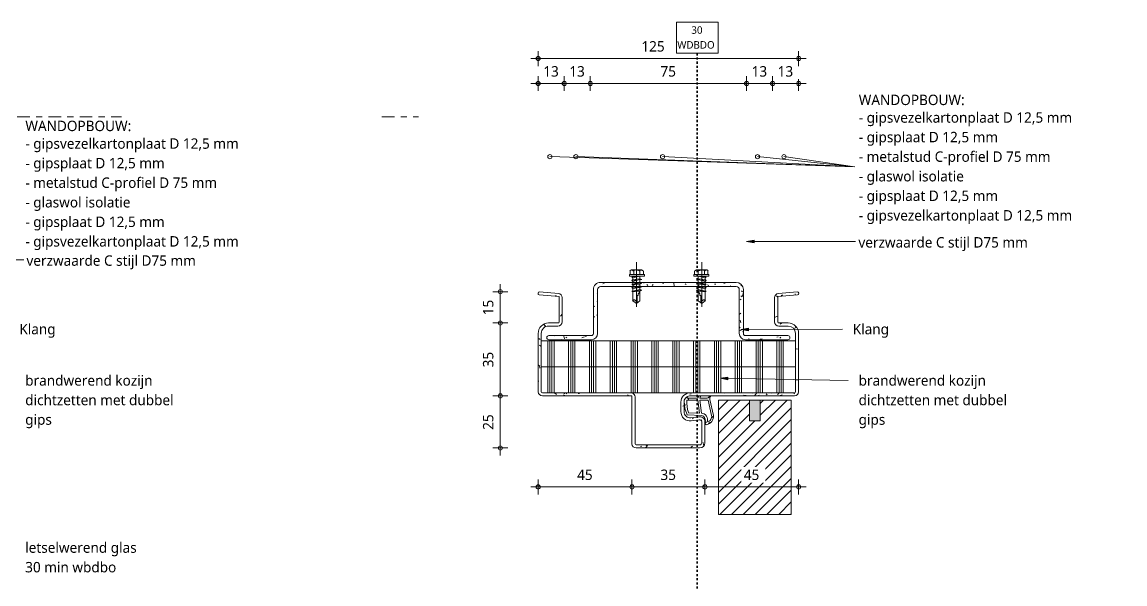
# Model space of a CAD drawing. Header units: millimetres. Extents: x 32900 to 38291, y -18988 to 4133.
# Drawn here: x 37762 to 38291, y -5874 to -5604 of the extents above; entities that cross this region are included whole.
import ezdxf

# ---------------------------------------------------------------- set-up
doc = ezdxf.new("R2010")
doc.units = ezdxf.units.MM
doc.linetypes.add('MV_30_min', pattern=[2, 1, -1])
doc.linetypes.add('MV_center', pattern=[15, 6, -3, 3, -3])
for name, color, linetype, lineweight in [('A-ANNO-DIMS', 211, 'Continuous', 13), ('A-ANNO-DIMS-2', 211, 'Continuous', 13), ('A-ANNO-NOTE', 131, 'Continuous', 18), ('A-DETL', 90, 'Continuous', 13), ('A-DETL-GENF', 92, 'Continuous', 18), ('A-DETL-IDEN', 3, 'Continuous', 18), ('A-DETL-THIN', 151, 'Continuous', 18), ('G-ANNO-TEXT', 231, 'Continuous', 13), ('STANDARD', 50, 'Continuous', 25)]:
    doc.layers.add(name, color=color, linetype=linetype, lineweight=lineweight)
doc.styles.add('Segoe UI', font='segoeui.ttf', dxfattribs={"height": 5})
doc.styles.add('Segoe UI_2', font='segoeui.ttf', dxfattribs={"height": 3.6})
doc.styles.add('Segoe UI_B', font='segoeui.ttf', dxfattribs={"height": 5})
doc.dimstyles.new('2_5_mm_1', dxfattribs={"dimscale": 304.8, "dimtxt": 5.23682, "dimasz": 0.006562, "dimexe": 0.011811, "dimexo": 0.0625, "dimgap": 0.005906, "dimtad": 1, "dimdec": 0, "dimzin": 0, "dimdsep": 46, "dimtxsty": 'Segoe UI', "dimblk1": 'DOTBLANK', "dimblk2": 'DOTBLANK', "dimsah": 1, "dimcen": 0.09, "dimdle": 0.011811, "dimazin": 0, "dimtfac": 1, "dimtdec": 4, "dimtix": 1, "dimtmove": 2, "dimatfit": 3, "dimfxl": 0.011811, "dimfxlon": 1, "dimtvp": 1, "dimtfill": 1, "dimtolj": 1, "dimtzin": 0, "dimarcsym": 2})
doc.dimstyles.new('2_5_mm_3', dxfattribs={"dimscale": 304.8, "dimtxt": 5.23682, "dimasz": 0.006562, "dimexe": 0.011811, "dimexo": 0.0625, "dimgap": 0.005906, "dimtad": 1, "dimdec": 0, "dimzin": 0, "dimdsep": 46, "dimtxsty": 'Segoe UI', "dimblk1": 'DOTBLANK', "dimblk2": 'DOTBLANK', "dimsah": 1, "dimcen": 0.09, "dimdle": 0.011811, "dimazin": 0, "dimtfac": 1, "dimtdec": 4, "dimtix": 1, "dimtmove": 0, "dimatfit": 3, "dimfxl": 0.011811, "dimfxlon": 1, "dimtvp": 1, "dimtfill": 1, "dimtolj": 1, "dimtzin": 0, "dimarcsym": 2})
pattern_1 = [(90, (4, 0), (-10, 6e-16), []), (90, (5, 0), (-10, 6e-16), []), (90, (6, 0), (-10, 6e-16), []), (90, (7, 0), (-10, 6e-16), [])]
pattern_2 = [(140, (-5743.762, -38122.892), (1.2751645, 14.5753163), [1.524, -16.764]), (85, (-5743.762, -38122.892), (-15.2849047, -2.819562), [1.219, -13.411]), (190.451, (-5743.655, -38121.677), (-14.0098403, 11.7557137), [1.295, -14.247]), (136.184, (-5747.826, -38122.892), (3.363918, 21.686151), [2.286, -25.146]), (186.636, (-5747.545, -38121.084), (-19.79433, 18.99178), [1.943, -21.371]), (81.184, (-5747.826, -38122.892), (-19.794098, 18.992058), [1.829, -20.117]), (111, (-5746.81, -38120.86), (8.1815376, 12.129647), [1.524, -16.764]), (56, (-5746.81, -38120.86), (-14.7354297, 4.9442243), [1.219, -13.411]), (161.451, (-5746.128, -38119.849), (-6.5539993, 17.073884), [1.295, -14.247]), (127.5, (-5743.762, -38122.892), (-6.7643278, 0.2472267), [0.67056, -12.578, 0.67056, -12.944, -13.462]), (127.5, (-5743.762, -38122.892), (-6.7643278, 0.2472267), [-26.863, 0.67056, -12.791]), (97.5, (-5743.762, -38122.892), (-8.0143116, 5.3456552), [0.67056, -7.092, 0.67056, -12.273, -5.131]), (97.5, (-5743.762, -38122.892), (-8.0143116, 5.3456552), [-20.706, 0.67056, -4.46]), (57.5, (-5743.762, -38127.423), (0.4581936, 10.8476471), [0.67056, -4.409, 0.67056, -15.179, -21.031]), (57.5, (-5743.762, -38127.423), (0.4581936, 10.8476471), [-20.93, 0.67056, -20.361]), (47.5, (-5743.762, -38129.455), (-2.0341877, 11.8507335), [0.67056, -5.933, 0.67056, -9.855, -14.935]), (47.5, (-5743.762, -38129.455), (-2.0341877, 11.8507335), [-17.13, 0.67056, -14.265])]

# ---------------------------------------------------------------- blocks, each defined once
blk = doc.blocks.new('NLRS_00_DI_maskeer - Type 1-V17-Details ziekenhuis Utiliteitsgebouw')
at = {"layer": 'A-DETL-GENF', "linetype": 'MV_center'}
for p, q in [((-100, 0), (-82.5, 0)), ((157.5, 0), (175, 0))]:
    blk.add_line(p, q, dxfattribs=at)
blk = doc.blocks.new('00 stalendeurprofiel 30min - schroefje_dwg-4338106-Details ziekenhuis Utiliteitsgebouw')
at = {"layer": 'STANDARD', "color": 130, "lineweight": 5}
for p, q in [((-18.85, 69.32), (-20.54, 69.32)), ((-3.18, 66.36), (-24.77, 66.36)), ((-18.85, 67.63), (-20.54, 67.63)), ((-18.85, 64.67), (-20.54, 64.67)), ((-17.58, 68.48), (-18, 65.09)), ((-17.15, 68.05), (-18, 64.67)), ((-16.31, 68.05), (-16.73, 64.67)), ((-15.88, 68.48), (-16.31, 63.82)), ((-15.46, 68.05), (-16.31, 64.67)), ((-14.19, 68.05), (-15.04, 64.67)), ((-14.19, 68.48), (-14.61, 63.82)), ((-13.77, 68.05), (-14.19, 64.67)), ((-12.5, 68.05), (-13.34, 64.67)), ((-12.5, 68.48), (-12.92, 63.82)), ((-12.07, 68.05), (-12.5, 64.67)), ((-10.8, 68.05), (-11.65, 64.67)), ((-10.8, 68.48), (-11.23, 63.82)), ((-18.85, 62.97), (-20.54, 62.97))]:
    blk.add_line(p, q, dxfattribs=at)
at = {"layer": 'STANDARD', "color": 130, "lineweight": 5, "flags": 128}
for points in [[(-20.52, 69.52), (-20.61, 69.44), (-20.7, 69.35), (-20.77, 69.25), (-20.83, 69.15), (-20.88, 69.04), (-20.91, 68.92), (-20.94, 68.8), (-20.94, 68.67), (-20.94, 68.55), (-20.91, 68.43), (-20.88, 68.31), (-20.83, 68.2), (-20.77, 68.1), (-20.7, 68), (-20.61, 67.91), (-20.52, 67.83)], [(-20.96, 63.82), (-20.96, 66.36), (-20.96, 68.48)], [(-20.57, 68.05), (-20.73, 67.69), (-20.85, 67.32), (-20.92, 66.94), (-20.94, 66.56), (-20.92, 66.17), (-20.85, 65.79), (-20.73, 65.42), (-20.57, 65.06)], [(-20.52, 64.86), (-20.61, 64.78), (-20.7, 64.69), (-20.77, 64.6), (-20.83, 64.49), (-20.88, 64.38), (-20.91, 64.26), (-20.94, 64.14), (-20.94, 64.02), (-20.94, 63.89), (-20.91, 63.77), (-20.88, 63.66), (-20.83, 63.54), (-20.77, 63.44), (-20.7, 63.34), (-20.61, 63.25), (-20.52, 63.17)], [(-18, 64.24), (-18, 64.67), (-16.73, 64.67), (-16.31, 63.82), (-16.31, 64.67), (-15.04, 64.67), (-14.61, 63.82), (-14.19, 64.67), (-13.34, 64.67), (-12.92, 63.82), (-12.5, 64.67), (-11.65, 64.67), (-11.23, 63.82), (-10.8, 64.67), (-6.15, 64.67), (-4.88, 66.36), (-6.15, 68.05), (-10.38, 68.05), (-10.8, 68.48), (-10.8, 68.05), (-12.07, 68.05), (-12.5, 68.48), (-12.5, 68.05), (-13.77, 68.05), (-14.19, 68.48), (-14.19, 68.05), (-15.46, 68.05), (-15.88, 68.48), (-16.31, 68.05), (-17.15, 68.05), (-17.58, 68.48), (-18, 68.05), (-18, 66.78)], [(-4.88, 66.36), (-5.3, 65.94), (-5.72, 65.94), (-6.15, 65.94), (-6.57, 65.94), (-6.99, 65.94), (-7.42, 65.94), (-7.84, 65.94), (-8.26, 65.94), (-8.69, 65.94), (-8.69, 65.51), (-9.11, 65.51), (-9.53, 65.51), (-9.96, 65.09), (-10.38, 64.67), (-10.8, 64.67), (-10.38, 68.05)], [(-6.18, 68.21), (-6.29, 68.1), (-6.38, 67.98), (-6.45, 67.85), (-6.5, 67.72), (-6.54, 67.57), (-6.55, 67.42), (-6.54, 67.27), (-6.51, 67.12), (-6.46, 66.98), (-6.39, 66.85), (-6.31, 66.73), (-6.2, 66.62), (-6.09, 66.53), (-5.96, 66.45), (-5.82, 66.4), (-5.67, 66.36)]]:
    blk.add_lwpolyline(points, dxfattribs=at)
blk.add_lwpolyline([(-18.85, 62.55), (-18, 62.55), (-18, 69.75), (-18.85, 69.75)], close=True, dxfattribs=at)
blk = doc.blocks.new('00 stalendeurprofiel 30min - 00_DI_stalendeurprofiel 30min-V39-Details ziekenhuis Utiliteitsgebouw')
at = {"layer": 'A-DETL-GENF', "lineweight": 13}
h = blk.add_hatch(dxfattribs=at)
h.set_pattern_fill('FP_40', color=256, style=0, pattern_type=2)
h.set_pattern_definition(pattern_2)
h.paths.add_polyline_path([(64.5, -36), (64.42, -35.35), (64.17, -34.75), (63.77, -34.23), (63.25, -33.83), (62.65, -33.59), (62, -33.5), (51.9, -33.51), (51.36, -33.58), (50.76, -33.83), (50.25, -34.22), (49.85, -34.72), (49.6, -35.31), (49.5, -35.95), (49.57, -36.59), (50.05, -40.24), (50.02, -40.95), (49.84, -41.63), (49.49, -42.25), (49.01, -42.77), (48.43, -43.17), (47.76, -43.42), (47.06, -43.5), (42.5, -43.5), (41.72, -43.4), (40.93, -43.04), (40.54, -42.77), (40.12, -42.33), (39.83, -41.82), (39.6, -41.28), (39.5, -40.5), (39.5, 9.5), (39.43, 10.02), (39.23, 10.5), (38.91, 10.91), (38.5, 11.23), (38.02, 11.43), (37.5, 11.5), (9.5, 11.5), (8.21, 11.33), (7, 10.83), (5.96, 10.04), (5.17, 9), (4.67, 7.79), (4.5, 6.5), (4.48, 1.87), (4.43, 1.75), (4.35, 1.65), (4.25, 1.57), (4.13, 1.52), (4, 1.5), (-8.15, 1.5), (-8.95, 10.99), (-9.01, 11.16), (-9.1, 11.32), (-9.24, 11.45), (-9.4, 11.54), (-9.57, 11.58), (-9.76, 11.59), (-9.94, 11.55), (-10.1, 11.47), (-10.24, 11.35), (-10.34, 11.2), (-10.41, 11.03), (-10.43, 10.85), (-9.68, 1.8), (-9.57, 1.32), (-9.35, 0.89), (-9.03, 0.52), (-8.63, 0.24), (-8.18, 0.06), (-7.69, 0), (4, 0), (4.52, 0.07), (5, 0.27), (5.41, 0.59), (5.73, 1), (5.93, 1.48), (6, 2), (6, 6.5), (6.12, 7.41), (6.47, 8.25), (7.03, 8.97), (7.75, 9.53), (8.59, 9.88), (9.5, 10), (37.63, 9.98), (37.75, 9.93), (37.85, 9.85), (37.93, 9.75), (37.98, 9.63), (38, 9.5), (38, -40.5), (38.15, -41.66), (38.6, -42.75), (39.32, -43.68), (40.25, -44.4), (41.34, -44.85), (42.5, -45), (47.06, -45), (48.11, -44.87), (49.11, -44.51), (49.99, -43.92), (50.7, -43.14), (51.22, -42.21), (51.5, -41.19), (51.54, -40.13), (51, -36.06), (51.02, -35.83), (51.08, -35.6), (51.2, -35.4), (51.36, -35.23), (51.55, -35.11), (51.77, -35.03), (52.17, -35), (62, -35), (62.26, -35.03), (62.5, -35.13), (62.71, -35.29), (62.86, -35.5), (62.96, -35.74), (63, -36), (62.98, -66.64), (62.93, -66.76), (62.85, -66.86), (62.75, -66.94), (62.63, -66.99), (62.5, -67), (39.99, -67), (39.55, -67.05), (39.13, -67.2), (38.76, -67.43), (38.44, -67.73), (38.2, -68.1), (38.04, -68.51), (38.02, -111.62), (37.97, -111.75), (37.89, -111.86), (37.78, -111.94), (37.66, -111.99), (37.52, -112.01), (9.5, -112.01), (8.6, -111.89), (7.75, -111.54), (7.02, -110.98), (6.47, -110.26), (6.12, -109.41), (6, -108.51), (6, -104), (5.93, -103.48), (5.73, -103), (5.41, -102.59), (5, -102.27), (4.52, -102.07), (4, -102), (-7.69, -102), (-8.18, -102.06), (-8.63, -102.24), (-9.03, -102.52), (-9.35, -102.89), (-9.57, -103.32), (-9.68, -103.8), (-10.43, -112.85), (-10.41, -113.03), (-10.34, -113.2), (-10.24, -113.35), (-10.1, -113.47), (-9.94, -113.55), (-9.76, -113.59), (-9.57, -113.58), (-9.4, -113.54), (-9.24, -113.45), (-9.1, -113.32), (-9.01, -113.16), (-8.95, -112.99), (-8.15, -103.5), (4.13, -103.52), (4.25, -103.57), (4.35, -103.65), (4.43, -103.75), (4.48, -103.87), (4.5, -104), (4.5, -108.5), (4.67, -109.79), (5.17, -111), (5.96, -112.04), (7, -112.83), (8.21, -113.33), (9.5, -113.5), (37.5, -113.5), (38.02, -113.43), (38.5, -113.23), (38.91, -112.91), (39.23, -112.5), (39.43, -112.02), (39.5, -111.5), (39.5, -68.51), (62.5, -68.51), (63.02, -68.44), (63.5, -68.24), (63.91, -67.93), (64.23, -67.51), (64.43, -67.03), (64.5, -66.51), (64.5, -47.13)])
h = blk.add_hatch(dxfattribs=at)
h.set_pattern_fill('FP_40', color=256, style=0, pattern_type=2)
h.set_pattern_definition(pattern_2)
h.paths.add_polyline_path([(12.54, -14.05), (12.54, 6.36), (12.51, 6.62), (12.41, 6.86), (12.25, 7.07), (12.04, 7.23), (11.8, 7.33), (11.54, 7.36), (11.29, 7.33), (11.04, 7.23), (10.84, 7.07), (10.68, 6.86), (10.58, 6.62), (10.54, 6.36), (10.54, -14.05), (10.51, -14.3), (10.42, -14.53), (10.27, -14.72), (10.07, -14.87), (9.84, -14.97), (9.6, -15), (-11.53, -15), (-12.43, -15.12), (-13.26, -15.47), (-13.98, -16.02), (-14.53, -16.74), (-14.88, -17.57), (-15, -18.47), (-15, -83.53), (-14.88, -84.43), (-14.53, -85.26), (-13.98, -85.98), (-13.26, -86.53), (-12.43, -86.88), (-11.53, -87), (9.6, -87), (9.84, -87.03), (10.07, -87.13), (10.27, -87.28), (10.42, -87.47), (10.51, -87.7), (10.54, -87.95), (10.54, -108.36), (10.58, -108.62), (10.68, -108.86), (10.84, -109.07), (11.04, -109.23), (11.29, -109.33), (11.54, -109.36), (11.8, -109.33), (12.04, -109.23), (12.25, -109.07), (12.41, -108.86), (12.51, -108.62), (12.54, -108.36), (12.54, -87.95), (12.44, -87.18), (12.15, -86.47), (11.68, -85.86), (11.07, -85.39), (10.36, -85.1), (9.6, -85), (-11.53, -85), (-11.91, -84.95), (-12.26, -84.8), (-12.57, -84.57), (-12.8, -84.26), (-12.95, -83.91), (-13, -83.53), (-13, -18.47), (-12.95, -18.09), (-12.8, -17.74), (-12.57, -17.43), (-12.26, -17.2), (-11.91, -17.05), (-11.53, -17), (9.6, -17), (10.36, -16.9), (11.07, -16.61), (11.68, -16.14), (12.15, -15.53), (12.44, -14.82)])
h = blk.add_hatch(dxfattribs=at)
h.set_pattern_fill('FP_40', color=256, style=0, pattern_type=2)
h.set_pattern_definition(pattern_2)
h.paths.add_polyline_path([(53.41, -32.57), (52.92, -31.5), (52.17, -30.58), (51.21, -29.89), (50.11, -29.47), (48.93, -29.35), (41.19, -31.08), (40.74, -31.11), (40.3, -31.05), (39.88, -30.9), (39.5, -30.66), (39.5, -31.45), (39.75, -31.47), (40, -31.55), (40.21, -31.68), (40.38, -31.87), (40.5, -32.1), (40.56, -32.34), (40.56, -35.89), (39.5, -35.46), (39.5, -36.28), (40.56, -37.08), (40.56, -42.05), (39.81, -41.82), (40.12, -42.33), (40.54, -42.77), (41.03, -43.12), (41.59, -43.36), (43.38, -43.32), (45.14, -43.08), (46.85, -42.64), (48.52, -41.99), (48.84, -35.04), (49.08, -34.48), (49.44, -34), (49.91, -33.61), (50.46, -33.35), (51.05, -33.23), (51.66, -33.25), (51.9, -33.39), (52.17, -33.47), (52.45, -33.47), (52.73, -33.41), (52.97, -33.27), (53.18, -33.08), (53.33, -32.84)])
h.paths.add_polyline_path([(51.9, -32.38), (51.1, -32.24), (50.29, -32.3), (49.53, -32.55), (48.85, -32.99), (48.3, -33.59), (47.92, -34.3), (47.73, -35.09), (41.61, -35.93), (41.61, -31.87), (48.92, -30.28), (49.51, -30.22), (50.08, -30.31), (50.63, -30.52), (51.1, -30.86), (51.49, -31.3), (51.76, -31.82)])
h.paths.add_polyline_path([(47.76, -36.09), (47.56, -41.37), (44.62, -42.03), (41.61, -42.1), (41.61, -36.94)])
at = {"layer": 'A-DETL-GENF'}
for p, q in [((-10.43, 10.85), (-9.68, 1.8)), ((-8.15, 1.5), (-8.95, 10.99)), ((37.5, 11.5), (9.5, 11.5)), ((4.5, 6.5), (4.5, 2)), ((6, 2), (6, 6.5)), ((9.5, 10), (37.5, 10)), ((10.54, 6.36), (10.54, -14.05)), ((12.54, -14.05), (12.54, 6.36)), ((38, 9.5), (38, -40.5)), ((39.5, -30.66), (39.5, 9.5)), ((4, 1.5), (-8.15, 1.5)), ((-7.69, 0), (4, 0)), ((9.6, -15), (-11.53, -15)), ((-15, -18.47), (-15, -83.53)), ((-13, -83.53), (-13, -18.47)), ((-11.53, -17), (9.6, -17)), ((39.5, -30.66), (39.5, -31.45)), ((39.5, -35.46), (39.5, -31.45)), ((48.93, -29.35), (41.19, -31.08)), ((41.61, -31.87), (48.92, -30.28)), ((40.56, -35.89), (39.5, -35.46)), ((39.5, -35.46), (39.5, -36.28)), ((39.5, -40.5), (39.5, -36.28)), ((39.5, -36.28), (40.56, -37.08)), ((40.56, -32.34), (40.56, -35.89)), ((41.61, -35.93), (41.61, -31.87)), ((47.73, -35.09), (41.61, -35.93)), ((41.61, -36.94), (47.76, -36.09)), ((41.61, -42.1), (41.61, -36.94)), ((47.76, -36.09), (47.56, -41.37)), ((48.52, -41.99), (48.84, -35.04)), ((49.57, -36.59), (50.05, -40.24)), ((51.54, -40.13), (51.04, -36.29)), ((52.17, -33.5), (52, -33.5)), ((52, -35), (62, -35)), ((62, -33.5), (52.45, -33.5)), ((63, -36), (63, -66.51)), ((64.5, -66.51), (64.5, -36)), ((40.56, -42.05), (39.81, -41.82)), ((40.56, -37.08), (40.56, -42.05)), ((47.06, -43.5), (42.5, -43.5)), ((42.5, -45), (47.06, -45)), ((38.04, -68.51), (38.04, -111.49)), ((39.5, -111.5), (39.5, -68.51)), ((39.5, -68.51), (62.5, -68.51)), ((62.5, -67), (39.99, -67)), ((9.6, -85), (-11.53, -85)), ((-11.53, -87), (9.6, -87)), ((10.54, -87.95), (10.54, -108.36)), ((12.54, -108.36), (12.54, -87.95)), ((-9.68, -103.8), (-10.43, -112.85)), ((-8.95, -112.99), (-8.15, -103.5)), ((-8.15, -103.5), (4, -103.5)), ((4, -102), (-7.69, -102)), ((4.5, -104), (4.5, -108.5)), ((6, -108.51), (6, -104)), ((37.52, -112.01), (9.5, -112.01)), ((9.5, -113.5), (37.5, -113.5))]:
    blk.add_line(p, q, dxfattribs=at)
for centre, radius, start, end in [((-9.68, 10.84), 0.75, 11.2589, 179.7204), ((9.5, 6.5), 5, 90, 180), ((37.5, 9.5), 2, 0, 90), ((9.5, 6.5), 3.5, 90, 180), ((11.54, 6.36), 1, 360, 180), ((37.5, 9.5), 0.5, 360, 90), ((-7.69, 2), 2, 185.7106, 270), ((4, 2), 0.5, 270, 360), ((4, 2), 2, 270, 0), ((-11.53, -18.47), 3.47, 90, 180), ((9.6, -14.05), 2.95, 270, 0), ((9.6, -14.05), 0.947, 270, 360), ((-11.53, -18.47), 1.47, 90, 180), ((40.82, -28.93), 2.18, 232.5997, 279.7654), ((39.57, -32.44), 0.992, 5.8031, 94.1969), ((49.45, -32.69), 2.47, 7.0881, 102.2601), ((49.05, -33.91), 4.57, 17.0704, 91.4697), ((50.92, -35.45), 3.21, 72.4019, 173.5664), ((51.27, -35.75), 2.53, 81.2859, 163.7536), ((52, -36), 2.5, 90, 193.7056), ((52, -36), 1, 90, 196.6258), ((52.34, -32.39), 1.09, 231.7899, 350.1606), ((62, -36), 2.5, 0, 90), ((62, -36), 0.999, 360, 90), ((42.5, -40.5), 4.5, 180, 270), ((42.5, -40.5), 3, 180, 210), ((42.5, -40.5), 3, 206.0813, 252.3309), ((42.18, -28.1), 15.27, 267.7703, 294.5245), ((42.74, -26.89), 15.26, 265.7512, 288.4014), ((47.06, -40.5), 4.5, 270, 4.7685), ((47.06, -40.5), 3, 270, 5), ((42.5, -40.5), 3, 225, 228.8941), ((42.5, -40.5), 3, 240, 240.7252), ((42.5, -40.5), 3, 252.2199, 270), ((39.99, -69.02), 2.01, 90, 165.5225), ((62.5, -66.51), 0.497, 270, 0), ((62.5, -66.51), 2, 270, 0), ((-11.53, -83.53), 3.47, 180, 270), ((-11.53, -83.53), 1.47, 180, 270), ((9.6, -87.95), 2.95, 360, 90), ((9.6, -87.95), 0.947, 360, 90), ((-7.69, -104), 2, 90, 174.284), ((4, -104), 2, 360, 90), ((4, -104), 0.5, 0, 90), ((9.5, -108.5), 5, 180, 270), ((9.5, -108.51), 3.51, 180, 270), ((11.54, -108.36), 1, 180, 360), ((-9.68, -112.84), 0.75, 180.2796, 348.7411), ((37.5, -111.5), 2, 270, 360), ((37.52, -111.49), 0.521, 270, 360)]:
    blk.add_arc(centre, radius, start, end, dxfattribs=at)
blk.add_blockref('00 stalendeurprofiel 30min - schroefje_dwg-4338106-Details ziekenhuis Utiliteitsgebouw', (0, -101.38))
at = {"extrusion": (0, 0, -1), "zscale": -1, "rotation": 180}
blk.add_blockref('00 stalendeurprofiel 30min - schroefje_dwg-4338106-Details ziekenhuis Utiliteitsgebouw', (0, 0), dxfattribs=at)
blk = doc.blocks.new('NLRS_00_DI_maskeer - Type 1-4234891-Details ziekenhuis Utiliteitsgebouw')
at = {"layer": 'A-DETL-GENF', "linetype": 'MV_center'}
blk.add_line((-100, 0), (175, 0), dxfattribs=at)
blk = doc.blocks.new('DIMBLOCK750-Details ziekenhuis Utiliteitsgebouw')
at = {"layer": 'A-ANNO-DIMS-2'}
for p, q in [((38009.39, -5633.29), (38009.39, -5629.69)), ((38021.89, -5633.29), (38021.89, -5629.69)), ((38005.79, -5633.29), (38021.89, -5633.29)), ((38009.39, -5633.29), (38009.39, -5636.89)), ((38021.89, -5633.29), (38021.89, -5636.89))]:
    blk.add_line(p, q, dxfattribs=at)
for centre in [(38009.39, -5633.29), (38021.89, -5633.29)]:
    blk.add_circle(centre, 1, dxfattribs=at)
at = {"layer": 'A-ANNO-DIMS-2', "color": 0, "insert": (38011.83, -5624.96), "char_height": 5, "width": 9.1406, "attachment_point": 1, "line_spacing_factor": 1.142579, "style": 'Segoe UI', "bg_fill": 3, "box_fill_scale": 1.25, "bg_fill_color": 9, "bg_fill_true_color": 13158600, "bg_fill_transparency": 0}
blk.add_mtext('13', dxfattribs=at)
blk = doc.blocks.new('_DotBlank')
at = {"color": 0, "linetype": 'ByBlock', "lineweight": -2}
blk.add_line((-0.5, 0), (-1, 0), dxfattribs=at)
blk.add_circle((0, 0), 0.5, dxfattribs=at)
blk = doc.blocks.new('DIMBLOCK751-Details ziekenhuis Utiliteitsgebouw')
at = {"layer": 'A-ANNO-DIMS-2'}
for p, q in [((38021.89, -5633.29), (38021.89, -5629.69)), ((38034.39, -5633.29), (38034.39, -5629.69)), ((38021.89, -5633.29), (38034.39, -5633.29)), ((38021.89, -5633.29), (38021.89, -5636.89)), ((38034.39, -5633.29), (38034.39, -5636.89))]:
    blk.add_line(p, q, dxfattribs=at)
for centre in [(38021.89, -5633.29), (38034.39, -5633.29)]:
    blk.add_circle(centre, 1, dxfattribs=at)
at = {"layer": 'A-ANNO-DIMS-2', "color": 0, "insert": (38024.33, -5624.96), "char_height": 5, "width": 9.1406, "attachment_point": 1, "line_spacing_factor": 1.142579, "style": 'Segoe UI', "bg_fill": 3, "box_fill_scale": 1.25, "bg_fill_color": 9, "bg_fill_true_color": 13158600, "bg_fill_transparency": 0}
blk.add_mtext('13', dxfattribs=at)
blk = doc.blocks.new('DIMBLOCK752-Details ziekenhuis Utiliteitsgebouw')
at = {"layer": 'A-ANNO-DIMS-2'}
for p, q in [((38034.39, -5633.29), (38034.39, -5629.69)), ((38109.39, -5633.29), (38109.39, -5629.69)), ((38034.39, -5633.29), (38109.39, -5633.29)), ((38034.39, -5633.29), (38034.39, -5636.89)), ((38109.39, -5633.29), (38109.39, -5636.89))]:
    blk.add_line(p, q, dxfattribs=at)
for centre in [(38034.39, -5633.29), (38109.39, -5633.29)]:
    blk.add_circle(centre, 1, dxfattribs=at)
at = {"layer": 'A-ANNO-DIMS-2', "color": 0, "insert": (38068.08, -5624.96), "char_height": 5, "width": 9.1406, "attachment_point": 1, "line_spacing_factor": 1.142579, "style": 'Segoe UI', "bg_fill": 3, "box_fill_scale": 1.25, "bg_fill_color": 9, "bg_fill_true_color": 13158600, "bg_fill_transparency": 0}
blk.add_mtext('75', dxfattribs=at)
blk = doc.blocks.new('DIMBLOCK753-Details ziekenhuis Utiliteitsgebouw')
at = {"layer": 'A-ANNO-DIMS-2'}
for p, q in [((38109.39, -5633.29), (38109.39, -5629.69)), ((38121.89, -5633.29), (38121.89, -5629.69)), ((38109.39, -5633.29), (38121.89, -5633.29)), ((38109.39, -5633.29), (38109.39, -5636.89)), ((38121.89, -5633.29), (38121.89, -5636.89))]:
    blk.add_line(p, q, dxfattribs=at)
for centre in [(38109.39, -5633.29), (38121.89, -5633.29)]:
    blk.add_circle(centre, 1, dxfattribs=at)
at = {"layer": 'A-ANNO-DIMS-2', "color": 0, "insert": (38111.83, -5624.96), "char_height": 5, "width": 9.1406, "attachment_point": 1, "line_spacing_factor": 1.142579, "style": 'Segoe UI', "bg_fill": 3, "box_fill_scale": 1.25, "bg_fill_color": 9, "bg_fill_true_color": 13158600, "bg_fill_transparency": 0}
blk.add_mtext('13', dxfattribs=at)
blk = doc.blocks.new('DIMBLOCK754-Details ziekenhuis Utiliteitsgebouw')
at = {"layer": 'A-ANNO-DIMS-2'}
for p, q in [((38121.89, -5633.29), (38121.89, -5629.69)), ((38134.39, -5633.29), (38134.39, -5629.69)), ((38121.89, -5633.29), (38137.99, -5633.29)), ((38121.89, -5633.29), (38121.89, -5636.89)), ((38134.39, -5633.29), (38134.39, -5636.89))]:
    blk.add_line(p, q, dxfattribs=at)
for centre in [(38121.89, -5633.29), (38134.39, -5633.29)]:
    blk.add_circle(centre, 1, dxfattribs=at)
at = {"layer": 'A-ANNO-DIMS-2', "color": 0, "insert": (38124.33, -5624.96), "char_height": 5, "width": 9.1406, "attachment_point": 1, "line_spacing_factor": 1.142579, "style": 'Segoe UI', "bg_fill": 3, "box_fill_scale": 1.25, "bg_fill_color": 9, "bg_fill_true_color": 13158600, "bg_fill_transparency": 0}
blk.add_mtext('13', dxfattribs=at)
blk = doc.blocks.new('DIMBLOCK755-Details ziekenhuis Utiliteitsgebouw')
at = {"layer": 'A-ANNO-DIMS-2'}
for p, q in [((38005.79, -5621.29), (38137.99, -5621.29)), ((38009.39, -5621.29), (38009.39, -5617.69)), ((38009.39, -5621.29), (38009.39, -5624.89)), ((38134.39, -5621.29), (38134.39, -5617.69)), ((38134.39, -5621.29), (38134.39, -5624.89))]:
    blk.add_line(p, q, dxfattribs=at)
for centre in [(38009.39, -5621.29), (38134.39, -5621.29)]:
    blk.add_circle(centre, 1, dxfattribs=at)
at = {"layer": 'A-ANNO-DIMS-2', "color": 0, "insert": (38058.93, -5612.96), "char_height": 5, "width": 13.7109, "attachment_point": 1, "line_spacing_factor": 1.142579, "style": 'Segoe UI', "bg_fill": 3, "box_fill_scale": 1.25, "bg_fill_color": 9, "bg_fill_true_color": 13158600, "bg_fill_transparency": 0}
blk.add_mtext('125', dxfattribs=at)
blk = doc.blocks.new('DIMBLOCK767-Details ziekenhuis Utiliteitsgebouw')
at = {"layer": 'A-ANNO-DIMS-2'}
for p, q in [((38005.79, -5826.95), (38054.38, -5826.95)), ((38009.39, -5826.95), (38009.39, -5823.35)), ((38009.39, -5826.95), (38009.39, -5830.55)), ((38054.38, -5826.95), (38054.38, -5823.35)), ((38054.38, -5826.95), (38054.38, -5830.55))]:
    blk.add_line(p, q, dxfattribs=at)
for centre in [(38009.39, -5826.95), (38054.38, -5826.95)]:
    blk.add_circle(centre, 1, dxfattribs=at)
at = {"layer": 'A-ANNO-DIMS-2', "color": 0, "insert": (38028.08, -5818.63), "char_height": 5, "width": 9.1406, "attachment_point": 1, "line_spacing_factor": 1.142579, "style": 'Segoe UI', "bg_fill": 3, "box_fill_scale": 1.25, "bg_fill_color": 9, "bg_fill_true_color": 13158600, "bg_fill_transparency": 0}
blk.add_mtext('45', dxfattribs=at)
blk = doc.blocks.new('DIMBLOCK768-Details ziekenhuis Utiliteitsgebouw')
at = {"layer": 'A-ANNO-DIMS-2'}
for p, q in [((38054.38, -5826.95), (38054.38, -5823.35)), ((38054.38, -5826.95), (38089.39, -5826.95)), ((38054.38, -5826.95), (38054.38, -5830.55)), ((38089.39, -5826.95), (38089.39, -5823.35)), ((38089.39, -5826.95), (38089.39, -5830.55))]:
    blk.add_line(p, q, dxfattribs=at)
for centre in [(38054.38, -5826.95), (38089.39, -5826.95)]:
    blk.add_circle(centre, 1, dxfattribs=at)
at = {"layer": 'A-ANNO-DIMS-2', "color": 0, "insert": (38068.08, -5818.63), "char_height": 5, "width": 9.1406, "attachment_point": 1, "line_spacing_factor": 1.142579, "style": 'Segoe UI', "bg_fill": 3, "box_fill_scale": 1.25, "bg_fill_color": 9, "bg_fill_true_color": 13158600, "bg_fill_transparency": 0}
blk.add_mtext('35', dxfattribs=at)
blk = doc.blocks.new('DIMBLOCK769-Details ziekenhuis Utiliteitsgebouw')
at = {"layer": 'A-ANNO-DIMS-2'}
for p, q in [((38089.39, -5826.95), (38089.39, -5823.35)), ((38089.39, -5826.95), (38137.99, -5826.95)), ((38089.39, -5826.95), (38089.39, -5830.55)), ((38134.39, -5826.95), (38134.39, -5823.35)), ((38134.39, -5826.95), (38134.39, -5830.55))]:
    blk.add_line(p, q, dxfattribs=at)
for centre in [(38089.39, -5826.95), (38134.39, -5826.95)]:
    blk.add_circle(centre, 1, dxfattribs=at)
at = {"layer": 'A-ANNO-DIMS-2', "color": 0, "insert": (38108.08, -5818.63), "char_height": 5, "width": 9.1406, "attachment_point": 1, "line_spacing_factor": 1.142579, "style": 'Segoe UI', "bg_fill": 3, "box_fill_scale": 1.25, "bg_fill_color": 9, "bg_fill_true_color": 13158600, "bg_fill_transparency": 0}
blk.add_mtext('45', dxfattribs=at)
blk = doc.blocks.new('DIMBLOCK770-Details ziekenhuis Utiliteitsgebouw')
at = {"layer": 'A-ANNO-DIMS-2'}
for p, q in [((37991.2, -5729.66), (37991.2, -5748.26)), ((37991.2, -5733.26), (37987.6, -5733.26)), ((37991.2, -5733.26), (37994.8, -5733.26)), ((37991.2, -5748.26), (37987.6, -5748.26)), ((37991.2, -5748.26), (37994.8, -5748.26))]:
    blk.add_line(p, q, dxfattribs=at)
for centre in [(37991.2, -5733.26), (37991.2, -5748.26)]:
    blk.add_circle(centre, 1, dxfattribs=at)
at = {"layer": 'A-ANNO-DIMS-2', "color": 0, "insert": (37982.88, -5744.57), "char_height": 5, "width": 9.1406, "attachment_point": 1, "rotation": 90, "line_spacing_factor": 1.142579, "style": 'Segoe UI', "bg_fill": 3, "box_fill_scale": 1.25, "bg_fill_color": 9, "bg_fill_true_color": 13158600, "bg_fill_transparency": 0}
blk.add_mtext('15', dxfattribs=at)
blk = doc.blocks.new('DIMBLOCK771-Details ziekenhuis Utiliteitsgebouw')
at = {"layer": 'A-ANNO-DIMS-2'}
for p, q in [((37991.2, -5748.26), (37987.6, -5748.26)), ((37991.2, -5748.26), (37991.2, -5783.26)), ((37991.2, -5748.26), (37994.8, -5748.26)), ((37991.2, -5783.26), (37987.6, -5783.26)), ((37991.2, -5783.26), (37994.8, -5783.26))]:
    blk.add_line(p, q, dxfattribs=at)
for centre in [(37991.2, -5748.26), (37991.2, -5783.26)]:
    blk.add_circle(centre, 1, dxfattribs=at)
at = {"layer": 'A-ANNO-DIMS-2', "color": 0, "insert": (37982.88, -5769.57), "char_height": 5, "width": 9.1406, "attachment_point": 1, "rotation": 90, "line_spacing_factor": 1.142579, "style": 'Segoe UI', "bg_fill": 3, "box_fill_scale": 1.25, "bg_fill_color": 9, "bg_fill_true_color": 13158600, "bg_fill_transparency": 0}
blk.add_mtext('35', dxfattribs=at)
blk = doc.blocks.new('DIMBLOCK772-Details ziekenhuis Utiliteitsgebouw')
at = {"layer": 'A-ANNO-DIMS-2'}
for p, q in [((37991.2, -5783.26), (37987.6, -5783.26)), ((37991.2, -5783.26), (37991.2, -5811.86)), ((37991.2, -5783.26), (37994.8, -5783.26)), ((37991.2, -5808.26), (37987.6, -5808.26)), ((37991.2, -5808.26), (37994.8, -5808.26))]:
    blk.add_line(p, q, dxfattribs=at)
for centre in [(37991.2, -5783.26), (37991.2, -5808.26)]:
    blk.add_circle(centre, 1, dxfattribs=at)
at = {"layer": 'A-ANNO-DIMS-2', "color": 0, "insert": (37982.88, -5799.57), "char_height": 5, "width": 9.1406, "attachment_point": 1, "rotation": 90, "line_spacing_factor": 1.142579, "style": 'Segoe UI', "bg_fill": 3, "box_fill_scale": 1.25, "bg_fill_color": 9, "bg_fill_true_color": 13158600, "bg_fill_transparency": 0}
blk.add_mtext('25', dxfattribs=at)
blk = doc.blocks.new('02_GA_brandscheiding - 30 min-3717880-Details ziekenhuis Utiliteitsgebouw')
at = {"layer": 'A-ANNO-NOTE'}
for p, q in [((-5, 3.75), (5, 3.75)), ((-5, -3.75), (-5, 3.75)), ((5, 3.75), (5, -3.75)), ((5, -3.75), (-5, -3.75))]:
    blk.add_line(p, q, dxfattribs=at)

msp = doc.modelspace()

# ---------------------------------------------------------------- hatches: boundary and pattern name
at = {"layer": 'A-DETL-GENF', "lineweight": 13}
h = msp.add_hatch(dxfattribs=at)
h.set_pattern_fill('FP_2', color=254, style=0, pattern_type=2)
h.set_pattern_definition(pattern_1)
h.paths.add_polyline_path([(38075.76, -5769.3), (38132.89, -5769.3), (38132.89, -5756.8), (38010.88, -5756.8), (38010.88, -5769.3), (38023.86, -5769.3)])
h = msp.add_hatch(dxfattribs=at)
h.set_pattern_fill('FP_2', color=254, style=0, pattern_type=2)
h.set_pattern_definition(pattern_1)
h.paths.add_polyline_path([(38082.07, -5781.8), (38082.39, -5781.76), (38132.52, -5781.74), (38132.64, -5781.69), (38132.75, -5781.62), (38132.82, -5781.51), (38132.87, -5781.39), (38132.89, -5781.26), (38132.89, -5769.3), (38010.88, -5769.3), (38010.9, -5781.42), (38010.95, -5781.54), (38011.03, -5781.65), (38011.14, -5781.73), (38011.27, -5781.79), (38011.4, -5781.8), (38081.62, -5781.8)])
h = msp.add_hatch(dxfattribs=at)
h.set_pattern_fill('FP_7', color=254, style=0, pattern_type=2)
h.set_pattern_definition([(45, (0, 0), (-2.82842712, 2.82842712), [])])
h.paths.add_polyline_path([(38095.89, -5840.26), (38130.89, -5840.26), (38130.89, -5785.26), (38095.89, -5785.26), (38095.89, -5829.28)])
h.paths.add_polyline_path([(38110.75, -5795.18), (38110.75, -5785.31), (38116, -5785.31), (38116, -5795.18)])
at = {"layer": 'A-DETL-GENF'}
msp.add_hatch(color=1, dxfattribs=at).paths.add_polyline_path([(38116, -5795.18), (38116, -5785.31), (38110.75, -5785.31), (38110.75, -5795.18)])
at = {"layer": 'A-DETL-IDEN'}
msp.add_hatch(color=256, dxfattribs=at).paths.add_polyline_path([(38109.39, -5709.21), (38112.99, -5709.85), (38112.99, -5708.58)])
at = {"layer": 'G-ANNO-TEXT'}
for points in [[(38106.68, -5751.45), (38110.29, -5752.06), (38110.28, -5750.8)], [(38096.86, -5774.79), (38100.45, -5775.49), (38100.47, -5774.22)]]:
    msp.add_hatch(color=7, dxfattribs=at).paths.add_polyline_path(points)

# ---------------------------------------------------------------- linework, layer by layer
at = {"layer": 'A-ANNO-NOTE'}
for p in [(38015.02, -5668.38), (38027.5, -5668.38), (38069.09, -5668.38), (38114.65, -5668.38), (38127.37, -5668.38)]:
    msp.add_line(p, (38161.34, -5673.22), dxfattribs=at)
for centre in [(38015.02, -5668.38), (38027.5, -5668.38), (38069.09, -5668.38), (38114.65, -5668.38), (38127.37, -5668.38)]:
    msp.add_circle(centre, 1, dxfattribs=at)
at = {"layer": 'A-DETL', "linetype": 'MV_30_min', "lineweight": 35}
msp.add_line((38085.75, -5618.79), (38085.75, -6065.48), dxfattribs=at)
at = {"layer": 'A-DETL'}
for p, q in [((38110.75, -5785.31), (38110.75, -5795.18)), ((38116, -5785.31), (38110.75, -5785.31)), ((38116, -5795.18), (38116, -5785.31)), ((38110.75, -5795.18), (38116, -5795.18))]:
    msp.add_line(p, q, dxfattribs=at)
at = {"layer": 'A-DETL-IDEN'}
for p, q in [((38112.99, -5708.58), (38109.39, -5709.21)), ((38109.39, -5709.21), (38112.99, -5709.85)), ((38109.39, -5709.21), (38162.87, -5709.21)), ((38112.99, -5709.85), (38112.99, -5708.58)), ((37709.39, -5717.96), (37763.57, -5717.96))]:
    msp.add_line(p, q, dxfattribs=at)
at = {"layer": 'A-DETL-THIN'}
for p, q in [((38132.89, -5756.8), (38010.88, -5756.8)), ((38132.89, -5769.3), (38010.88, -5769.3)), ((38054.38, -5781.8), (38082.39, -5781.8)), ((38095.89, -5785.26), (38095.89, -5840.26)), ((38110.75, -5785.26), (38095.89, -5785.26)), ((38130.89, -5785.26), (38116, -5785.26)), ((38130.89, -5840.26), (38130.89, -5785.26)), ((38095.89, -5840.26), (38130.89, -5840.26))]:
    msp.add_line(p, q, dxfattribs=at)
at = {"layer": 'G-ANNO-TEXT', "color": 250}
for p, q in [((38110.28, -5750.8), (38106.68, -5751.45)), ((38106.68, -5751.45), (38155.37, -5751.19)), ((38106.68, -5751.45), (38110.29, -5752.06)), ((38110.29, -5752.06), (38110.28, -5750.8)), ((38100.47, -5774.22), (38096.86, -5774.79)), ((38096.86, -5774.79), (38100.45, -5775.49)), ((38096.86, -5774.79), (38158.18, -5775.85)), ((38100.45, -5775.49), (38100.47, -5774.22))]:
    msp.add_line(p, q, dxfattribs=at)

# ---------------------------------------------------------------- block references
at = {"layer": 'A-DETL-GENF', "linetype": 'MV_center'}
for name, p in [('NLRS_00_DI_maskeer - Type 1-4234891-Details ziekenhuis Utiliteitsgebouw', (37634.39, -5649.23)), ('NLRS_00_DI_maskeer - Type 1-V17-Details ziekenhuis Utiliteitsgebouw', (38034.39, -5649.23))]:
    msp.add_blockref(name, p, dxfattribs=at)
at = {"layer": 'STANDARD', "color": 130, "lineweight": 5, "rotation": 269.9999999999994}
msp.add_blockref('00 stalendeurprofiel 30min - 00_DI_stalendeurprofiel 30min-V39-Details ziekenhuis Utiliteitsgebouw', (38122.89, -5743.76), dxfattribs=at)

# ---------------------------------------------------------------- texts
at = {"layer": 'A-ANNO-NOTE', "lineweight": 13, "insert": (37763.25, -5659.62), "char_height": 5, "width": 126.5063, "attachment_point": 1, "style": 'Segoe UI', "bg_fill": 3, "box_fill_scale": 1.25, "bg_fill_color": 9, "bg_fill_true_color": 13158600, "bg_fill_transparency": 0}
msp.add_mtext('- gipsvezelkartonplaat D 12,5 mm', dxfattribs=at)
at = {"layer": 'G-ANNO-TEXT', "color": 7, "char_height": 5, "attachment_point": 1, "style": 'Segoe UI'}
for s, insert, width in [('Klang', (37760.37, -5748.69), 21.1645), ('Klang', (38160.37, -5748.69), 21.1645), ('brandwerend kozijn ', (37763.18, -5773.35), 76.481), ('brandwerend kozijn ', (38163.18, -5773.35), 76.481), ('dichtzetten met dubbel ', (37763.18, -5782.74), 90.27), ('dichtzetten met dubbel ', (38163.18, -5782.74), 90.27), ('gips', (37763.18, -5792.13), 15.5527), ('gips', (38163.18, -5792.13), 15.5527), ('letselwerend glas ', (37763.18, -5853.59), 67.0211), ('30 min wbdbo ', (37763.18, -5862.99), 56.7595)]:
    msp.add_mtext(s, dxfattribs=dict(at, insert=insert, width=width))

# ---------------------------------------------------------------- dimensions: what is measured, and where the dimension line sits
at = {"layer": 'A-ANNO-DIMS'}
for base, p1, p2, override, picture, middle in [((38021.89151683, -5633.28540292), (38009.39151683, -5629.68540292), (38021.89151683, -5629.68540292), {"dimpost": '<>', "dimfxl": 12.5}, 'DIMBLOCK750-Details ziekenhuis Utiliteitsgebouw', (38015.64151683, -5628.88603053)), ((38054.38, -5826.95), (38009.39, -5823.35), (38054.38, -5823.35), {"dimpost": '<>', "dimfxl": 44.98717}, 'DIMBLOCK767-Details ziekenhuis Utiliteitsgebouw', (38031.89, -5822.61))]:
    dim = msp.add_linear_dim(base=base, p1=p1, p2=p2, dimstyle='2_5_mm_3', override=override, dxfattribs=at)
    dim.commit()
    dim.dimension.update_dxf_attribs({"geometry": picture, "text_midpoint": middle})
dim = msp.add_linear_dim(base=(37991.2, -5748.26), p1=(37994.8, -5733.26), p2=(37987.6, -5748.26), angle=90, dimstyle='2_5_mm_3', override={"dimpost": '<>', "dimfxl": 16.63851}, dxfattribs=at)
dim.commit()
dim.dimension.update_dxf_attribs({"geometry": 'DIMBLOCK770-Details ziekenhuis Utiliteitsgebouw', "text_midpoint": (37986.8, -5740.76)})

# ---------------------------------------------------------------- next in the draw order: texts
at = {"layer": 'A-ANNO-NOTE', "lineweight": 13, "char_height": 5, "attachment_point": 1, "bg_fill": 3, "box_fill_scale": 1.25, "bg_fill_color": 9, "bg_fill_true_color": 13158600, "bg_fill_transparency": 0}
for s, insert, width, style in [('- gipsvezelkartonplaat D 12,5 mm', (38163.25, -5647.12), 126.5063, 'Segoe UI'), ('WANDOPBOUW:', (37763.25, -5651.15), 67.8228, 'Segoe UI_B'), ('- gipsplaat D 12,5 mm', (37763.25, -5669.01), 83.5358, 'Segoe UI')]:
    msp.add_mtext(s, dxfattribs=dict(at, insert=insert, width=width, style=style))
at = {"layer": 'A-DETL-IDEN', "lineweight": 13, "char_height": 5, "width": 99.8903, "attachment_point": 1, "style": 'Segoe UI', "bg_fill": 3, "box_fill_scale": 1.25, "bg_fill_color": 9, "bg_fill_true_color": 13158600, "bg_fill_transparency": 0}
for insert in [(38163.07, -5707.05), (37763.78, -5715.8)]:
    msp.add_mtext('verzwaarde C stijl D75 mm', dxfattribs=dict(at, insert=insert))

# ---------------------------------------------------------------- next in the draw order: dimensions: what is measured, and where the dimension line sits
at = {"layer": 'A-ANNO-DIMS'}
for base, p1, p2, override, picture, middle in [((38034.39151683, -5633.28540292), (38021.89151683, -5629.68540292), (38034.39151683, -5629.68540292), {"dimpost": '<>', "dimfxl": 12.5}, 'DIMBLOCK751-Details ziekenhuis Utiliteitsgebouw', (38028.14151683, -5628.88603053)), ((38089.39, -5826.95), (38054.38, -5823.35), (38089.39, -5823.35), {"dimpost": '<>', "dimfxl": 35.01302}, 'DIMBLOCK768-Details ziekenhuis Utiliteitsgebouw', (38071.89, -5822.57))]:
    dim = msp.add_linear_dim(base=base, p1=p1, p2=p2, dimstyle='2_5_mm_3', override=override, dxfattribs=at)
    dim.commit()
    dim.dimension.update_dxf_attribs({"geometry": picture, "text_midpoint": middle})
dim = msp.add_linear_dim(base=(37991.2, -5783.26), p1=(37987.6, -5748.26), p2=(37987.6, -5783.26), angle=90, dimstyle='2_5_mm_3', override={"dimpost": '<>', "dimfxl": 35}, dxfattribs=at)
dim.commit()
dim.dimension.update_dxf_attribs({"geometry": 'DIMBLOCK771-Details ziekenhuis Utiliteitsgebouw', "text_midpoint": (37986.81, -5765.76)})

# ---------------------------------------------------------------- next in the draw order: texts
at = {"layer": 'A-ANNO-NOTE', "lineweight": 13, "char_height": 5, "attachment_point": 1, "bg_fill": 3, "box_fill_scale": 1.25, "bg_fill_color": 9, "bg_fill_true_color": 13158600, "bg_fill_transparency": 0}
for s, insert, width, style in [('WANDOPBOUW:', (38163.25, -5638.65), 67.8228, 'Segoe UI_B'), ('- gipsplaat D 12,5 mm', (38163.25, -5656.51), 83.5358, 'Segoe UI'), ('- metalstud C-profiel D 75 mm', (37763.25, -5678.4), 115.6033, 'Segoe UI')]:
    msp.add_mtext(s, dxfattribs=dict(at, insert=insert, width=width, style=style))

# ---------------------------------------------------------------- next in the draw order: dimensions: what is measured, and where the dimension line sits
at = {"layer": 'A-ANNO-DIMS'}
for base, p1, p2, override, picture, middle in [((38109.39, -5633.29), (38034.39, -5629.69), (38109.39, -5629.69), {"dimpost": '<>', "dimfxl": 75}, 'DIMBLOCK752-Details ziekenhuis Utiliteitsgebouw', (38071.89, -5628.94)), ((38134.39, -5826.95), (38089.39, -5823.35), (38134.39, -5823.35), {"dimpost": '<>', "dimfxl": 44.99981}, 'DIMBLOCK769-Details ziekenhuis Utiliteitsgebouw', (38111.89, -5822.61))]:
    dim = msp.add_linear_dim(base=base, p1=p1, p2=p2, dimstyle='2_5_mm_3', override=override, dxfattribs=at)
    dim.commit()
    dim.dimension.update_dxf_attribs({"geometry": picture, "text_midpoint": middle})
dim = msp.add_linear_dim(base=(37991.2, -5808.26), p1=(37987.6, -5783.26), p2=(37987.6, -5808.26), angle=90, dimstyle='2_5_mm_3', override={"dimpost": '<>', "dimfxl": 25}, dxfattribs=at)
dim.commit()
dim.dimension.update_dxf_attribs({"geometry": 'DIMBLOCK772-Details ziekenhuis Utiliteitsgebouw', "text_midpoint": (37986.81, -5795.76)})

# ---------------------------------------------------------------- next in the draw order: texts
at = {"layer": 'A-ANNO-NOTE', "lineweight": 13, "char_height": 5, "attachment_point": 1, "style": 'Segoe UI', "bg_fill": 3, "box_fill_scale": 1.25, "bg_fill_color": 9, "bg_fill_true_color": 13158600, "bg_fill_transparency": 0}
for s, insert, width in [('- metalstud C-profiel D 75 mm', (38163.25, -5665.9), 115.6033), ('- glaswol isolatie', (37763.25, -5687.8), 62.692)]:
    msp.add_mtext(s, dxfattribs=dict(at, insert=insert, width=width))

# ---------------------------------------------------------------- next in the draw order: dimensions: what is measured, and where the dimension line sits
at = {"layer": 'A-ANNO-DIMS'}
dim = msp.add_linear_dim(base=(38121.89151683, -5633.28540292), p1=(38109.39151683, -5629.68540292), p2=(38121.89151683, -5629.68540292), dimstyle='2_5_mm_3', override={"dimpost": '<>', "dimfxl": 12.5}, dxfattribs=at)
dim.commit()
dim.dimension.update_dxf_attribs({"geometry": 'DIMBLOCK753-Details ziekenhuis Utiliteitsgebouw', "text_midpoint": (38115.64151683, -5628.88603053)})

# ---------------------------------------------------------------- next in the draw order: texts
at = {"layer": 'A-ANNO-NOTE', "lineweight": 13, "char_height": 5, "attachment_point": 1, "style": 'Segoe UI', "bg_fill": 3, "box_fill_scale": 1.25, "bg_fill_color": 9, "bg_fill_true_color": 13158600, "bg_fill_transparency": 0}
for s, insert, width in [('- glaswol isolatie', (38163.25, -5675.3), 62.692), ('- gipsplaat D 12,5 mm', (37763.25, -5697.19), 83.5358)]:
    msp.add_mtext(s, dxfattribs=dict(at, insert=insert, width=width))

# ---------------------------------------------------------------- next in the draw order: dimensions: what is measured, and where the dimension line sits
at = {"layer": 'A-ANNO-DIMS'}
dim = msp.add_linear_dim(base=(38134.39151683, -5633.28540292), p1=(38121.89151683, -5629.68540292), p2=(38134.39151683, -5629.68540292), dimstyle='2_5_mm_3', override={"dimpost": '<>', "dimfxl": 12.5}, dxfattribs=at)
dim.commit()
dim.dimension.update_dxf_attribs({"geometry": 'DIMBLOCK754-Details ziekenhuis Utiliteitsgebouw', "text_midpoint": (38128.14151683, -5628.88603053)})

# ---------------------------------------------------------------- next in the draw order: texts
at = {"layer": 'A-ANNO-NOTE', "lineweight": 13, "char_height": 5, "attachment_point": 1, "style": 'Segoe UI', "bg_fill": 3, "box_fill_scale": 1.25, "bg_fill_color": 9, "bg_fill_true_color": 13158600, "bg_fill_transparency": 0}
for s, insert, width in [('- gipsplaat D 12,5 mm', (38163.25, -5684.69), 83.5358), ('- gipsvezelkartonplaat D 12,5 mm', (37763.25, -5706.58), 126.5063)]:
    msp.add_mtext(s, dxfattribs=dict(at, insert=insert, width=width))

# ---------------------------------------------------------------- next in the draw order: dimensions: what is measured, and where the dimension line sits
at = {"layer": 'A-ANNO-DIMS'}
dim = msp.add_linear_dim(base=(38134.39, -5621.29), p1=(38009.39, -5617.69), p2=(38134.39, -5617.69), dimstyle='2_5_mm_1', override={"dimpost": '<>', "dimfxl": 125}, dxfattribs=at)
dim.commit()
dim.dimension.update_dxf_attribs({"geometry": 'DIMBLOCK755-Details ziekenhuis Utiliteitsgebouw', "text_midpoint": (38065.78, -5616.3), "dimtype": 160, "text_rotation": 360})

# ---------------------------------------------------------------- next in the draw order: block references
at = {"layer": 'A-ANNO-NOTE', "xscale": 2, "yscale": 2, "zscale": 2}
msp.add_blockref('02_GA_brandscheiding - 30 min-3717880-Details ziekenhuis Utiliteitsgebouw', (38085.75, -5611.29), dxfattribs=at)

# ---------------------------------------------------------------- next in the draw order: texts
at = {"layer": 'A-ANNO-NOTE', "lineweight": 13, "char_height": 3.6, "attachment_point": 1, "style": 'Segoe UI_2'}
for s, insert, width in [('30', (38082.91, -5605.82), 7.0549), ('WDBDO', (38076.16, -5612.96), 23.4093)]:
    msp.add_mtext(s, dxfattribs=dict(at, insert=insert, width=width))
at = {"layer": 'A-ANNO-NOTE', "lineweight": 13, "insert": (38163.25, -5694.08), "char_height": 5, "width": 126.5063, "attachment_point": 1, "style": 'Segoe UI', "bg_fill": 3, "box_fill_scale": 1.25, "bg_fill_color": 9, "bg_fill_true_color": 13158600, "bg_fill_transparency": 0}
msp.add_mtext('- gipsvezelkartonplaat D 12,5 mm', dxfattribs=at)

doc.saveas('drawing.dxf')
